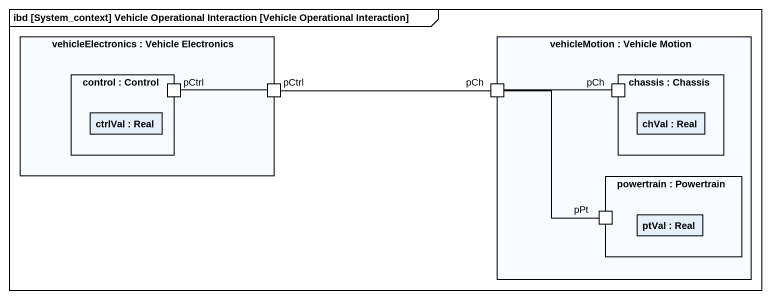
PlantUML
@startuml
mainframe ibd [System_context] Vehicle Operational Interaction [Vehicle Operational Interaction]
rectangle "vehicleElectronics : Vehicle Electronics" as vehicleElectronics {
  rectangle "control : Control" as control_ {
    port pCtrl
    rectangle "ctrlVal : Real" as ctrlVal
  }
  port "pCtrl" as pCtrl_2
}
rectangle "vehicleMotion : Vehicle Motion" as vehicleMotion {
  port pCh
  rectangle "chassis : Chassis" as chassis {
    port "pCh" as pCh_2
    rectangle "chVal : Real" as chVal
  }
  rectangle "powertrain : Powertrain" as powertrain {
    port pPt
    rectangle "ptVal : Real" as ptVal
  }
}
pCtrl -right- pCtrl_2
pCtrl_2 -right- pCh
pCh_2 -left- pCh
pPt -up- pCh
@enduml
